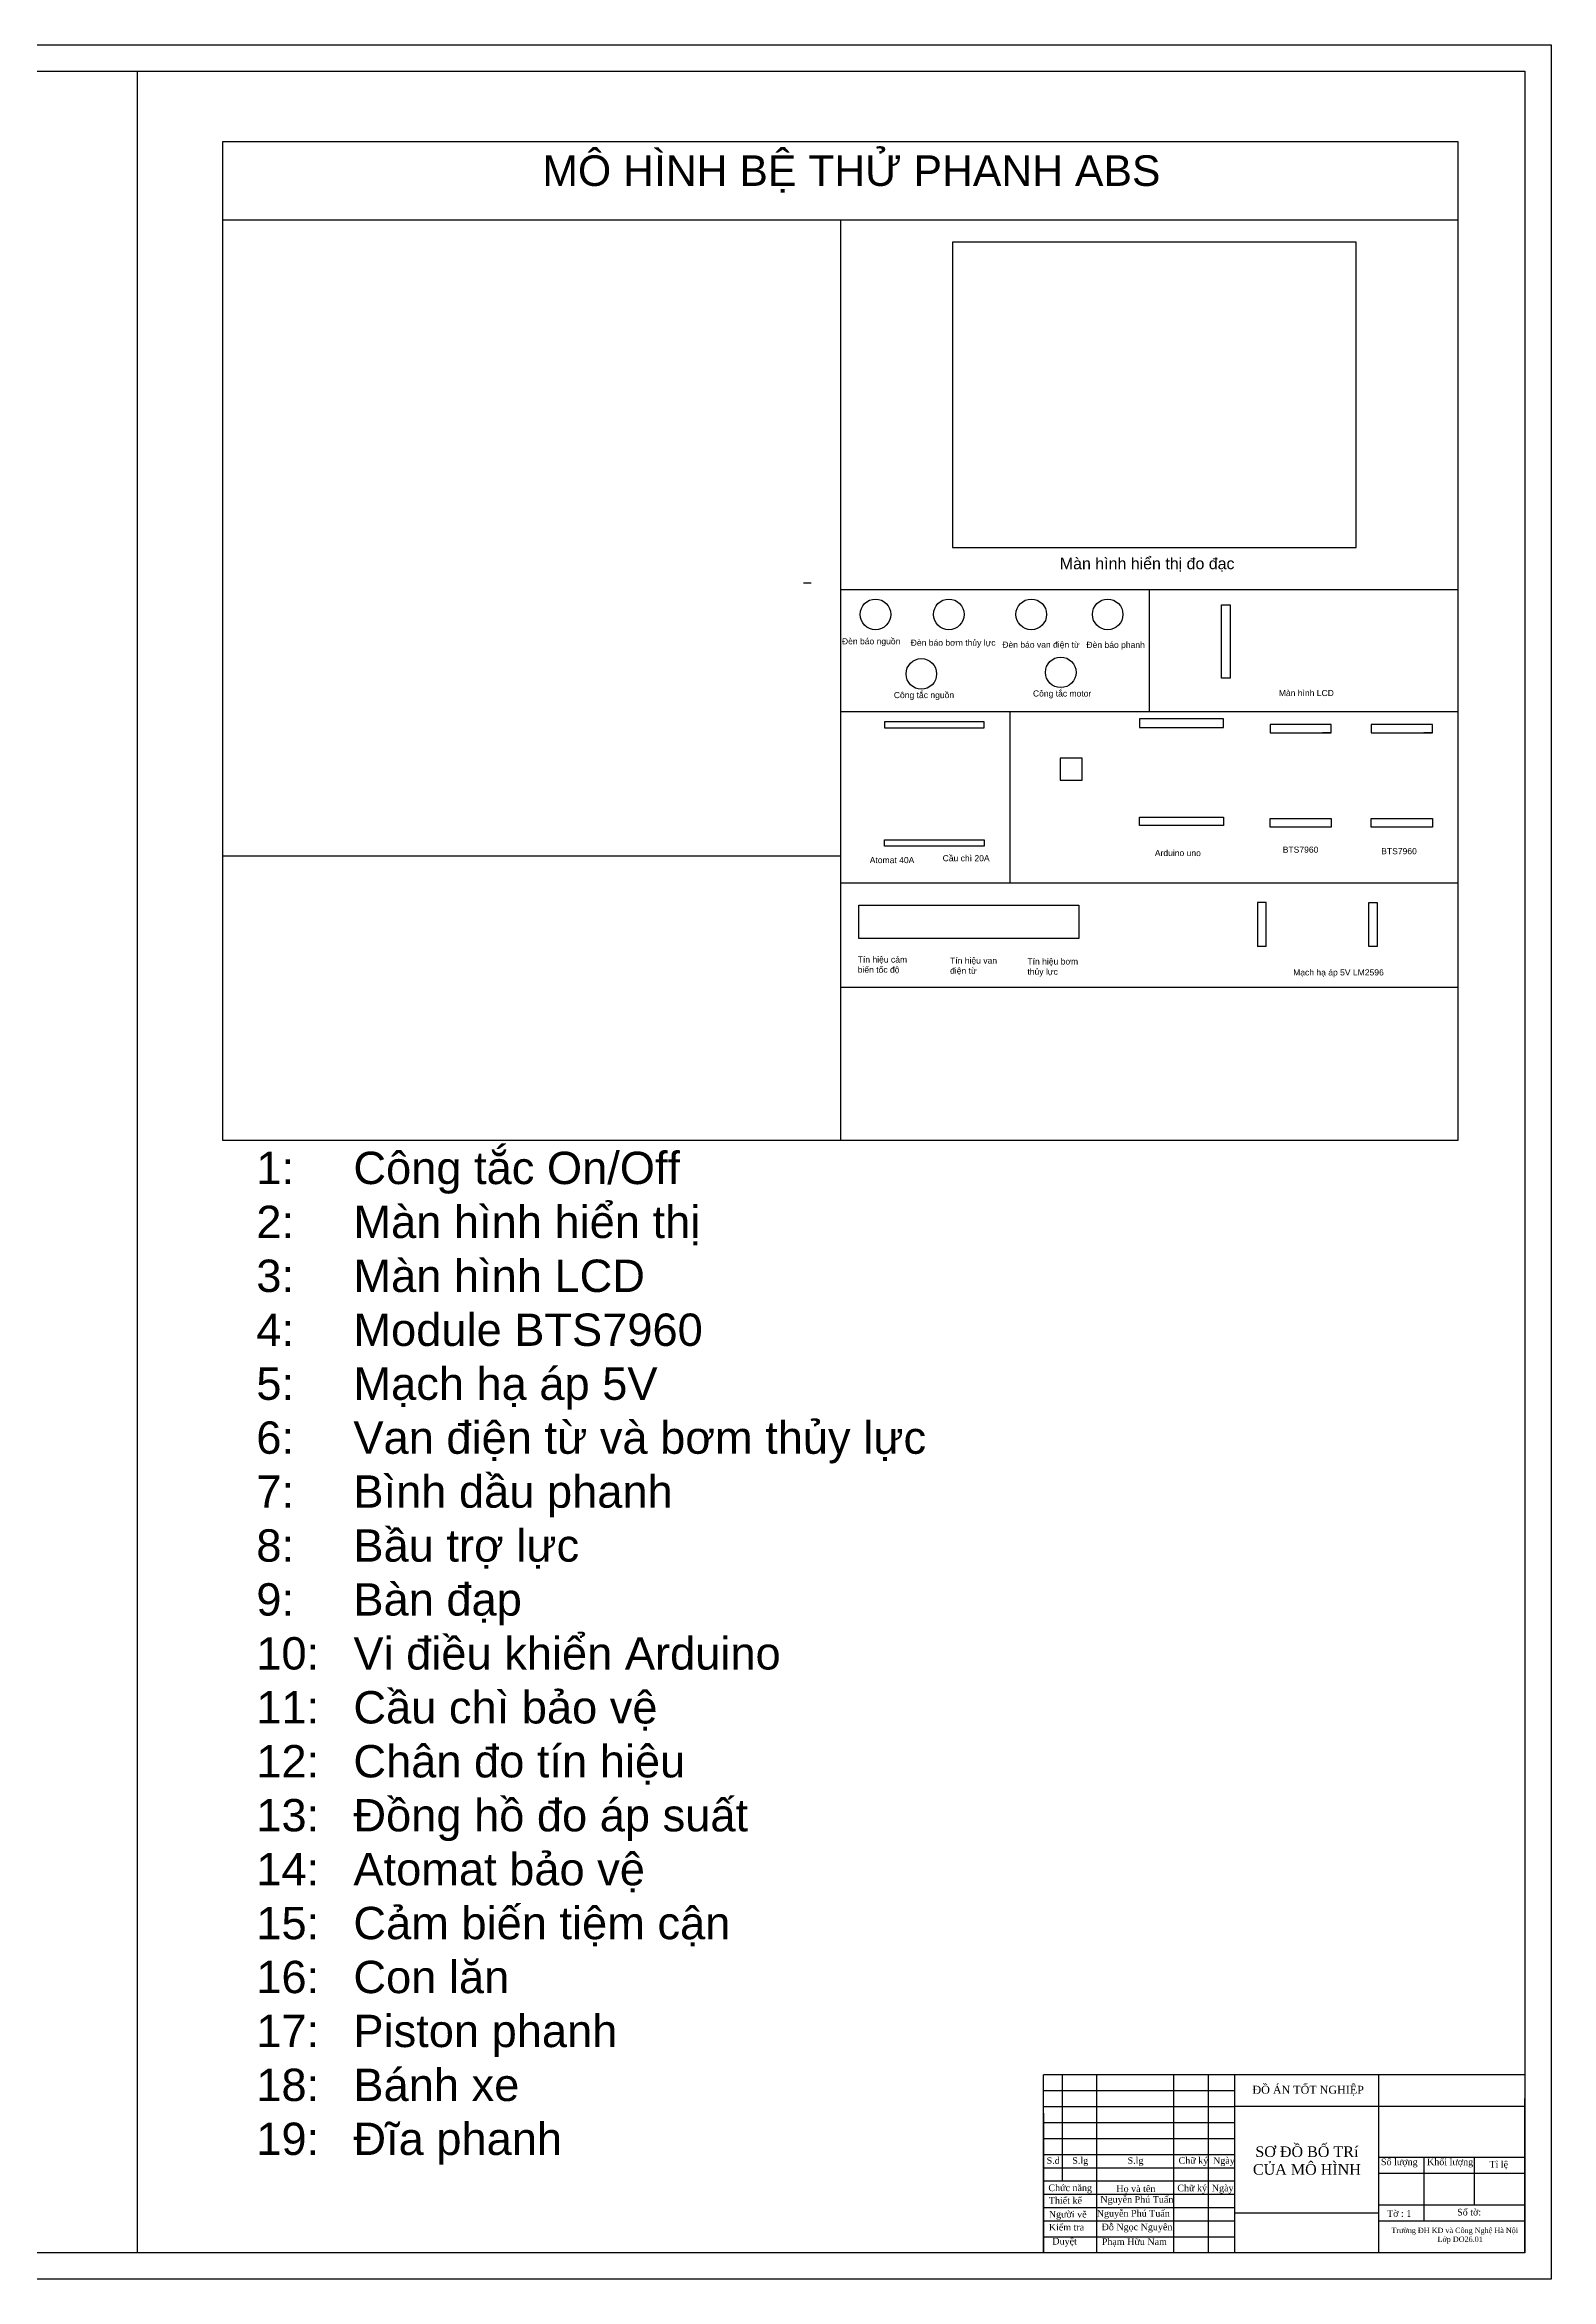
# Model space of a CAD drawing. Header units: millimetres. Extents: x 2941 to 39711, y -9887 to 8247.
# Drawn here: x 33342 to 38595, y -9887 to -2093 of the extents above; entities that cross this region are included whole.
import ezdxf

# ---------------------------------------------------------------- set-up
doc = ezdxf.new("R2010")
doc.units = ezdxf.units.MM
doc.layers.add('AM_0', color=7, linetype='Continuous', lineweight=50)
doc.styles.get("Standard").update_dxf_attribs({"font": 'arial.ttf'})

msp = doc.modelspace()

# ---------------------------------------------------------------- linework, layer by layer
for p, q in [((33664.9, -9794.5), (33664.9, -2185.7)), ((38270.2, -2432.2), (38226.9, -2432.2)), ((38270.2, -2432.2), (38270.2, -2432.2)), ((33961.5, -2703.4), (38270.2, -2703.4)), ((36115.9, -2703.4), (36115.9, -5914.1)), ((36115.9, -3993), (38270.2, -3993)), ((37193.1, -3993), (37193.1, -4334)), ((37445, -4302.4), (37445, -4046.7)), ((37445, -4046.7), (37474.9, -4046.7)), ((37474.9, -4046.7), (37474.9, -4302.4)), ((37193.1, -4334), (37193.1, -4419.2)), ((37474.9, -4302.4), (37445, -4302.4)), ((36115.9, -4419.2), (37193.1, -4419.2)), ((36707.1, -4419.2), (36707.1, -4930.6)), ((37193.1, -4419.2), (38270.2, -4419.2)), ((36617.9, -4454.9), (36269.6, -4454.9)), ((36269.6, -4454.9), (36269.6, -4476.2)), ((36269.6, -4476.2), (36617.9, -4476.2)), ((36617.9, -4476.2), (36617.9, -4454.9)), ((37452.3, -4444.7), (37158.9, -4444.7)), ((37158.9, -4444.7), (37158.9, -4474.5)), ((37158.9, -4474.5), (37452.3, -4474.5)), ((37452.3, -4474.5), (37452.3, -4444.7)), ((37827.3, -4463.7), (37614.2, -4463.7)), ((37614.2, -4463.7), (37614.2, -4493.5)), ((37614.2, -4493.5), (37827.3, -4493.5)), ((37827.3, -4493.5), (37797.5, -4493.5)), ((37827.3, -4493.5), (37827.3, -4463.7)), ((38180.1, -4463.7), (37967, -4463.7)), ((37967, -4463.7), (37967, -4493.5)), ((37967, -4493.5), (38180.1, -4493.5)), ((38180.1, -4493.5), (38150.3, -4493.5)), ((38180.1, -4493.5), (38180.1, -4463.7)), ((37158.9, -4787.1), (37452.3, -4787.1)), ((37158.9, -4816.9), (37158.9, -4787.1)), ((37452.3, -4816.9), (37158.9, -4816.9)), ((37452.3, -4787.1), (37452.3, -4816.9)), ((37614.2, -4791.8), (37827.3, -4791.8)), ((37614.2, -4821.7), (37614.2, -4791.8)), ((37827.3, -4821.7), (37614.2, -4821.7)), ((37827.3, -4791.8), (37827.3, -4821.7)), ((37967, -4791.8), (38180.1, -4791.8)), ((37967, -4821.7), (37967, -4791.8)), ((38180.1, -4821.7), (37967, -4821.7)), ((38180.1, -4791.8), (38180.1, -4821.7)), ((36269.6, -4866.7), (36617.9, -4866.7)), ((36269.6, -4888), (36269.6, -4866.7)), ((36617.9, -4888), (36269.6, -4888)), ((36617.9, -4866.7), (36617.9, -4888)), ((38270.2, -5914.1), (38270.2, -4848.7)), ((33961.5, -4922.8), (36115.9, -4922.8)), ((36707.1, -4930.6), (36707.1, -5015.9)), ((36115.9, -5015.9), (38270.2, -5015.9)), ((37600.1, -5084.9), (37570.3, -5084.9)), ((37570.3, -5084.9), (37570.3, -5238.3)), ((37600.1, -5238.3), (37600.1, -5084.9)), ((37958.1, -5238.3), (37958.1, -5084.9)), ((37958.1, -5084.9), (37988, -5084.9)), ((37988, -5084.9), (37988, -5238.3)), ((37600.1, -5238.3), (37570.3, -5238.3)), ((37988, -5238.3), (37958.1, -5238.3)), ((38270.2, -5381.4), (36115.9, -5381.4)), ((38270.2, -5914.1), (38270.2, -5381.4))]:
    msp.add_line(p, q)
at = {"color": 1}
msp.add_line((35987.7, -3970.2), (36014.3, -3970.2), dxfattribs=at)
for points in [[(33961.5, -5914.1), (38270.2, -5914.1), (38270.2, -2432.2), (33961.5, -2432.2)], [(36507.5, -3847), (37913.9, -3847), (37913.9, -2781.6), (36507.5, -2781.6)], [(36882.1, -4657.9), (36958.8, -4657.9), (36958.8, -4581.2), (36882.1, -4581.2)], [(36179.8, -5093.9), (36947.2, -5093.9), (36947.2, -5210.4), (36179.8, -5210.4)]]:
    msp.add_lwpolyline(points, close=True)
for centre in [(36238.3, -4080.1), (36494, -4080.1), (36781.6, -4080.1), (37048, -4080.1), (36398.3, -4287.8), (36884.3, -4282.3)]:
    msp.add_circle(centre, 53.3)
at = {"layer": 'AM_0', "lineweight": -2}
for p, q in [((36824.6, -9794.5), (36824.6, -9173.5)), ((37992.3, -9173.5), (36824.6, -9173.5)), ((37992.3, -9173.5), (36824.6, -9173.5)), ((36889.4, -9173.5), (36889.4, -9544.2)), ((37009.9, -9794.5), (37009.9, -9173.5)), ((37278.7, -9794.5), (37278.7, -9173.5)), ((37399.2, -9794.5), (37399.2, -9173.5)), ((37491.8, -9794.5), (37491.8, -9173.5)), ((38502, -9173.5), (37992.3, -9173.5)), ((37992.3, -9173.5), (37992.3, -9294)), ((38502, -9173.5), (37992.3, -9173.5)), ((36824.6, -9229.1), (37491.8, -9229.1)), ((37992.3, -9257), (37992.3, -9423.8)), ((38502, -9423.8), (38502, -9257)), ((36824.6, -9284.8), (37491.8, -9284.8)), ((36824.6, -9307.4), (36824.6, -9794.5)), ((36824.6, -9340.4), (37491.8, -9340.4)), ((38502, -9284.8), (37491.8, -9284.8)), ((36824.6, -9396), (37491.8, -9396)), ((37491.8, -9794.5), (37491.8, -9423.8)), ((37992.3, -9423.8), (37992.3, -9794.5)), ((38502, -9794.5), (38502, -9423.8)), ((36824.6, -9451.6), (37491.8, -9451.6)), ((36824.6, -9497.9), (37491.8, -9497.9)), ((37992.3, -9460.8), (38502, -9460.8)), ((38149.8, -9460.8), (38149.8, -9683.3)), ((38325.9, -9460.8), (38325.9, -9627.7)), ((36824.6, -9544.2), (37491.8, -9544.2)), ((37992.3, -9516.4), (38249.7, -9516.4)), ((38249.7, -9516.4), (38502, -9516.4)), ((36824.6, -9590.6), (37491.8, -9590.6)), ((36824.6, -9636.9), (37491.8, -9636.9)), ((37491.8, -9655.5), (37992.3, -9655.5)), ((37992.3, -9627.7), (38502, -9627.7)), ((36824.6, -9683.3), (37491.8, -9683.3)), ((36824.6, -9738.9), (37491.8, -9738.9)), ((37992.3, -9683.3), (38502, -9683.3))]:
    msp.add_line(p, q, dxfattribs=at)
for points in [[(27575.5, -9887.2), (27575.5, -2093.1), (38594.7, -2093.1), (38594.7, -9887.2), (27575.5, -9887.2)], [(27668.1, -9794.5), (27668.1, -2185.7), (38502, -2185.7), (38502, -9794.5)]]:
    msp.add_lwpolyline(points, close=True, dxfattribs=at)

# ---------------------------------------------------------------- texts
at = {"attachment_point": 1}
for s, width, gutter_width, insert, char_height in [('MÔ HÌNH BỆ THỬ PHANH ABS', 2248.749, 533.2, (35077, -2479), 106.641), ('Màn hình hiển thị đo đạc', 616.279, 199, (36881.2, -3882.7), 39.806), ('Đèn báo nguồn', 255.709, 106.5, (36121.5, -4163.2), 21.309), ('Đèn báo bơm thủy lực', 295.111, 106.5, (36361.3, -4168.2), 21.309), ('Đèn báo van điện từ', 331.339, 106.5, (36680.5, -4175.1), 21.309), ('Đèn báo phanh', 255.709, 106.5, (36973.9, -4175.7), 21.309), ('Công tắc nguồn', 255.709, 106.5, (36302.4, -4350.9), 21.309), ('Công tắc motor', 255.709, 106.5, (36787.4, -4345.3), 21.309), ('Màn hình LCD ', 577.008, 106.5, (37644.7, -4343.8), 21.309), ('Arduino uno', 322.941, 106.5, (37212.4, -4901.8), 21.309), ('BTS7960', 322.941, 106.5, (37658.5, -4890), 21.31), ('BTS7960', 322.941, 106.5, (38001.8, -4895.3), 21.31), ('Atomat 40A', 255.709, 106.5, (36218.3, -4926.4), 21.31), ('Cầu chì 20A', 255.709, 106.5, (36472.5, -4919.8), 21.309), ('Tín hiệu cảm biến tốc độ', 179.844, 106.5, (36176.5, -5273.2), 21.309), ('Tín hiệu van điện từ', 168.399, 106.5, (36498.5, -5276.9), 21.309), ('Tín hiệu bơm thủy lực', 188.167, 106.5, (36768.2, -5280), 21.309), ('Mạch hạ áp 5V LM2596', 322.941, 106.5, (37694.6, -5318.1), 21.309)]:
    msp.add_mtext_dynamic_manual_height_columns(s, width=width, gutter_width=gutter_width, heights=[0], dxfattribs=dict(at, insert=insert, char_height=char_height))
at = {"insert": (33966.7, -5954.3), "char_height": 112.854, "width": 2480.204, "attachment_point": 1}
msp.add_mtext('\\pxi-3,l4,t4;1:^ICông tắc On/Off\\P2:^IMàn hình hiển thị\\P3:^IMàn hình LCD\\P4:^IModule BTS7960\\P5:^IMạch hạ áp 5V\\P6:^IVan điện từ và bơm thủy lực\\P7:^IBình dầu phanh\\P8:^IBầu trợ lực\\P9:^IBàn đạp\\P10:^IVi điều khiển Arduino\\P11:^ICầu chì bảo vệ\\P12:^IChân đo tín hiệu\\P13:^IĐồng hồ đo áp suất\\P14:^IAtomat bảo vệ\\P15:^ICảm biến tiệm cận\\P16:^ICon lăn\\P17:^IPiston phanh\\P18:^IBánh xe\\P19:^IĐĩa phanh', dxfattribs=at)
at = {"layer": 'AM_0', "lineweight": -2, "attachment_point": 5}
for s, insert, char_height, width in [('{\\fTimes New Roman|b0|i0|c0|p18;ĐỒ ÁN \\fTimes New Roman|b0|i0|c163|p18;TỐT NGHIỆP}', (37747, -9229.5), 27.803, 490.603), ('{\\fTimes New Roman|b0|i0|c0|p18;SƠ ĐỒ BỐ TRí CỦA MÔ HÌNH}', (37742.5, -9473.2), 37.071, 472.108)]:
    msp.add_mtext(s, dxfattribs=dict(at, insert=insert, char_height=char_height, width=width))
at = {"layer": 'AM_0', "lineweight": -2, "attachment_point": 1}
for s, width, insert, char_height in [('{\\fTimes New Roman|b0|i0|c0|p18;\\C7;S.d}', 49.613, (36835.1, -9461.2), 23.169), ('{\\fTimes New Roman|b0|i0|c0|p18;\\C7;S.lg}', 54.892, (36924.6, -9461.2), 23.169), ('{\\fTimes New Roman|b0|i0|c0|p18;\\C7;S.lg}', 158.708, (37117.3, -9461.2), 23.169), ('{\\fTimes New Roman|b0|i0|c0|p18;\\C7;Chữ ký}', 158.708, (37295.2, -9461.2), 23.169), ('{\\fTimes New Roman|b0|i0|c0|p18;\\C7;Ngày}', 158.708, (37415.4, -9461.2), 23.169), ('{\\fTimes New Roman|b0|i0|c0|p18;\\C7;Số lượng}', 158.708, (38000.8, -9465.9), 23.169), ('{\\fTimes New Roman|b0|i0|c0|p18;\\C7;Khối lượng}', 158.708, (38161.4, -9465.9), 23.169), ('{\\fTimes New Roman|b0|i0|c0|p18;\\C7;Tỉ lệ}', 158.708, (38378.9, -9474.3), 23.169), ('{\\fTimes New Roman|b0|i0|c0|p18;\\C7;Chức năng}', 158.708, (36841.2, -9556.4), 23.169), ('{\\fTimes New Roman|b0|i0|c0|p18;\\C7;Họ và tên}', 158.708, (37078.2, -9559.4), 23.169), ('{\\fTimes New Roman|b0|i0|c0|p18;\\C7;Chữ ký}', 158.708, (37290.8, -9557.2), 23.169), ('{\\fTimes New Roman|b0|i0|c0|p18;\\C7;Ngày}', 158.708, (37411, -9557.2), 23.169), ('{\\fTimes New Roman|b0|i0|c0|p18;\\C7;Thiết kế}', 158.708, (36842.7, -9600.2), 23.169), ('{\\fTimes New Roman|b0|i0|c0|p18;\\C7;Người vẽ}', 158.708, (36842.7, -9648.4), 23.169), ('{\\fTimes New Roman|b0|i0|c0|p18;\\C7;Nguyễn Phú Tuấn}', 270.518, (37009.9, -9645.4), 23.169), ('{\\fTimes New Roman|b0|i0|c0|p18;\\C7;Nguyễn Phú Tuấn}', 270.518, (37022.4, -9596.9), 23.169), ('{\\fTimes New Roman|b0|i0|c0|p18;\\C7;Tờ : 1}', 158.708, (38022, -9646.1), 23.169), ('{\\fTimes New Roman|b0|i0|c0|p18;\\C7;Số tờ:}', 158.708, (38266.5, -9641.3), 23.169), ('{\\fTimes New Roman|b0|i0|c0|p18;\\C7;Kiểm tra}', 158.708, (36842.7, -9693.7), 23.169), ('{\\fTimes New Roman|b0|i0|c0|p18;\\C7;Duyệt}', 158.708, (36855.1, -9742.6), 23.169), ('{\\fTimes New Roman|b0|i0|c0|p18;\\C7;Đỗ Ngọc Nguyên}', 270.518, (37026.8, -9692.8), 23.169), ('{\\fTimes New Roman|b0|i0|c0|p18;\\C7;Trường ĐH KD và Công Nghệ Hà Nội\\P\\pxqc;Lớp DO26.0\\fTimes New Roman|b0|i0|c163|p18;1\\H1.85758x; }', 479.601, (38037.2, -9707.2), 18.535), ('{\\fTimes New Roman|b0|i0|c0|p18;\\C7;Phạm Hữu Nam}', 270.518, (37027.5, -9744.4), 23.169)]:
    msp.add_mtext_dynamic_manual_height_columns(s, width=width, gutter_width=115.8, heights=[0], dxfattribs=dict(at, insert=insert, char_height=char_height))

doc.saveas('drawing.dxf')
